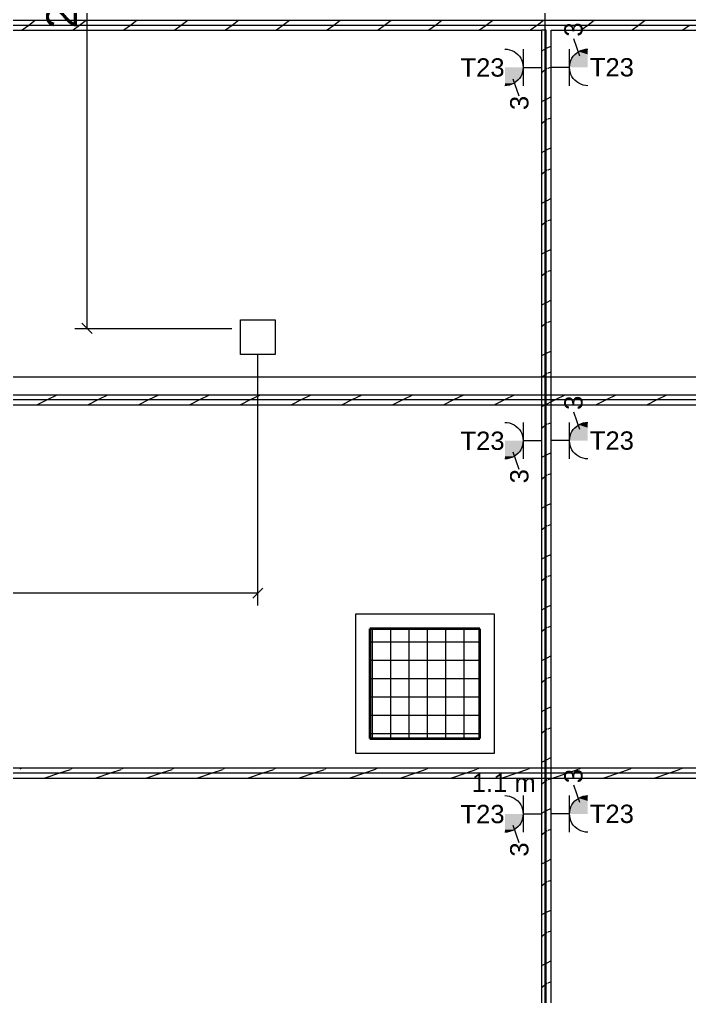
# Model space of a CAD drawing. Extents: x -1067 to 613, y -179 to 712.
# Drawn here: x -22.4 to 32.5, y 63.8 to 143.9 of the extents above; entities that cross this region are included whole.
import ezdxf
from ezdxf.lldxf.tags import DXFTag

# ---------------------------------------------------------------- set-up
doc = ezdxf.new("R2010")
doc.units = 0
doc.layers.get('0').update_dxf_attribs({"lineweight": 13})
for name, color, linetype, lineweight in [('A-FLOR-____-OVHD', 7, 'Strichpunkt - Fein', 9), ('A-WALL-____-MCUT', 7, 'Continuous', 35), ('A-WALL-____-PATT', 7, 'Continuous', 35), ('A-WALL-FNSH-MCUT', 7, 'Continuous', 35), ('S-COLS-____-MCUT', 7, 'Continuous', 35), ('S-COLS-____-OTLN', 7, 'Continuous', 9), ('S-GRID-____-OTLN', 7, 'Continuous', 5)]:
    doc.layers.add(name, color=color, linetype=linetype, lineweight=lineweight)
doc.layers.add('EL01_VVV_Mass', color=7, linetype='Continuous', lineweight=13, true_color=0xb2b200)
doc.layers.add('EL01_WAN_Kraft', color=1, linetype='Continuous', lineweight=13, true_color=0xff0000)
doc.styles.get("Standard").update_dxf_attribs({"font": 'arial.ttf'})
tags = doc.linetypes.add('_Rasterlinie_', pattern=[0.375, 0.2, -0.05, 0.075, -0.05]).pattern_tags.tags
tags[10:11] = [DXFTag(74, 4), DXFTag(75, 0), DXFTag(340, '0'), DXFTag(46, 1.0), DXFTag(50, 0.0), DXFTag(44, 0.0), DXFTag(45, 0.0)]
tags[8:9] = [DXFTag(74, 4), DXFTag(75, 0), DXFTag(340, '0'), DXFTag(46, 1.0), DXFTag(50, 0.0), DXFTag(44, 0.0), DXFTag(45, 0.0)]
tags[6:7] = [DXFTag(74, 4), DXFTag(75, 0), DXFTag(340, '0'), DXFTag(46, 1.0), DXFTag(50, 0.0), DXFTag(44, 0.0), DXFTag(45, 0.0)]
tags[4:5] = [DXFTag(74, 4), DXFTag(75, 0), DXFTag(340, '0'), DXFTag(46, 1.0), DXFTag(50, 0.0), DXFTag(44, 0.0), DXFTag(45, 0.0)]
tags = doc.linetypes.add('Strichpunkt - Fein', pattern=[0.2, 0.1, -0.05, 0, -0.05]).pattern_tags.tags
tags[10:11] = [DXFTag(74, 4), DXFTag(75, 0), DXFTag(340, '0'), DXFTag(46, 1.0), DXFTag(50, 0.0), DXFTag(44, 0.0), DXFTag(45, 0.0)]
tags[8:9] = [DXFTag(74, 4), DXFTag(75, 0), DXFTag(340, '0'), DXFTag(46, 1.0), DXFTag(50, 0.0), DXFTag(44, 0.0), DXFTag(45, 0.0)]
tags[6:7] = [DXFTag(74, 4), DXFTag(75, 0), DXFTag(340, '0'), DXFTag(46, 1.0), DXFTag(50, 0.0), DXFTag(44, 0.0), DXFTag(45, 0.0)]
tags[4:5] = [DXFTag(74, 4), DXFTag(75, 0), DXFTag(340, '0'), DXFTag(46, 1.0), DXFTag(50, 0.0), DXFTag(44, 0.0), DXFTag(45, 0.0)]

# ---------------------------------------------------------------- blocks, each defined once
blk = doc.blocks.new('Referenz-A0UNPC4Q6I', base_point=(-1062.181, -175.856))
at = {"layer": 'A-FLOR-____-OVHD', "color": 0, "linetype": 'Strichpunkt - Fein', "ltscale": 0.13}
for p, q in [((16.553, 95.126), (5.153, 95.126)), ((5.153, 95.126), (5.153, 83.726)), ((16.553, 83.726), (16.553, 95.126)), ((5.153, 83.726), (16.553, 83.726))]:
    blk.add_line(p, q, dxfattribs=at)
at = {"layer": 'A-WALL-____-MCUT', "color": 0, "linetype": 'Continuous', "lineweight": 9, "ltscale": 0.13}
for p, q in [((100.503, 143.376), (-54.697, 143.376)), ((20.803, 142.976), (20.403, 142.976)), ((20.803, -6.624), (20.803, 142.976)), ((100.103, 112.685), (-49.397, 112.685)), ((100.103, 82.094), (-54.297, 82.094))]:
    blk.add_line(p, q, dxfattribs=at)
at = {"layer": 'A-WALL-____-PATT', "color": 0, "linetype": 'Continuous', "lineweight": 9, "ltscale": 0.13}
for p, q in [((-21.612, 143.376), (-22.145, 142.976)), ((-21.078, 143.776), (-21.611, 143.376)), ((-17.447, 143.376), (-17.98, 142.976)), ((-16.913, 143.776), (-17.446, 143.376)), ((-13.282, 143.376), (-13.815, 142.976)), ((-12.748, 143.776), (-13.281, 143.376)), ((-9.117, 143.376), (-9.65, 142.976)), ((-8.583, 143.776), (-9.116, 143.376)), ((-4.952, 143.376), (-5.485, 142.976)), ((-4.418, 143.776), (-4.951, 143.376)), ((-0.787, 143.376), (-1.32, 142.976)), ((-0.253, 143.776), (-0.786, 143.376)), ((3.378, 143.376), (2.845, 142.976)), ((3.912, 143.776), (3.379, 143.377)), ((7.543, 143.376), (7.01, 142.976)), ((8.077, 143.776), (7.545, 143.377)), ((11.708, 143.376), (11.175, 142.976)), ((12.242, 143.776), (11.71, 143.377)), ((15.873, 143.376), (15.34, 142.976)), ((16.407, 143.776), (15.875, 143.377)), ((20.038, 143.376), (19.505, 142.976)), ((20.572, 143.776), (20.04, 143.377)), ((24.203, 143.376), (23.67, 142.976)), ((24.737, 143.776), (24.205, 143.377)), ((28.368, 143.376), (27.835, 142.976)), ((28.902, 143.776), (28.37, 143.377)), ((32.533, 143.376), (32, 142.976)), ((20.803, 141.474), (20.403, 141.274)), ((21.203, 141.674), (20.803, 141.474)), ((20.803, 139.784), (20.403, 139.484)), ((20.873, 139.837), (20.803, 139.784)), ((21.203, 139.947), (20.923, 139.853)), ((20.803, 137.309), (20.403, 137.109)), ((21.203, 137.509), (20.803, 137.309)), ((20.803, 135.619), (20.403, 135.319)), ((20.874, 135.672), (20.803, 135.619)), ((21.203, 135.782), (20.923, 135.689)), ((20.803, 133.145), (20.403, 132.945)), ((21.203, 133.345), (20.803, 133.145)), ((20.803, 131.454), (20.403, 131.154)), ((20.874, 131.508), (20.803, 131.454)), ((21.203, 131.617), (20.923, 131.524)), ((20.803, 128.98), (20.403, 128.78)), ((21.203, 129.18), (20.803, 128.98)), ((20.875, 127.343), (20.803, 127.289)), ((21.203, 127.453), (20.923, 127.359)), ((20.803, 127.289), (20.403, 126.989)), ((21.203, 125.015), (20.803, 124.815)), ((20.803, 124.815), (20.403, 124.615)), ((20.803, 123.124), (20.403, 122.824)), ((20.875, 123.178), (20.803, 123.124)), ((21.203, 123.288), (20.923, 123.195)), ((20.803, 120.65), (20.403, 120.45)), ((21.203, 120.85), (20.803, 120.65)), ((20.803, 118.959), (20.403, 118.659)), ((20.876, 119.014), (20.803, 118.959)), ((21.203, 119.123), (20.924, 119.03)), ((20.803, 116.485), (20.403, 116.285)), ((21.203, 116.685), (20.803, 116.485)), ((20.803, 114.794), (20.403, 114.494)), ((20.876, 114.849), (20.803, 114.794)), ((21.203, 114.958), (20.924, 114.865)), ((-19.316, 113.085), (-20.116, 112.685)), ((-15.151, 113.085), (-15.951, 112.685)), ((-10.987, 113.085), (-11.787, 112.685)), ((-6.822, 113.085), (-7.622, 112.685)), ((-2.657, 113.085), (-3.457, 112.685)), ((1.508, 113.085), (0.708, 112.685)), ((5.673, 113.085), (4.873, 112.685)), ((9.838, 113.085), (9.038, 112.685)), ((14.003, 113.085), (13.203, 112.685)), ((18.168, 113.085), (17.368, 112.685)), ((22.333, 113.085), (21.533, 112.685)), ((26.498, 113.085), (25.698, 112.685)), ((30.663, 113.085), (29.863, 112.685)), ((-20.116, 112.685), (-20.916, 112.285)), ((-15.951, 112.685), (-16.751, 112.285)), ((-11.787, 112.685), (-12.587, 112.285)), ((-7.622, 112.685), (-8.422, 112.285)), ((-3.457, 112.685), (-4.257, 112.285)), ((0.708, 112.685), (-0.092, 112.285)), ((4.873, 112.685), (4.073, 112.285)), ((9.038, 112.685), (8.238, 112.285)), ((13.203, 112.685), (12.403, 112.285)), ((17.368, 112.685), (16.568, 112.285)), ((20.803, 112.32), (20.403, 112.12)), ((21.203, 112.52), (20.803, 112.32)), ((21.533, 112.685), (21.203, 112.52)), ((25.698, 112.685), (24.898, 112.285)), ((29.863, 112.685), (29.063, 112.285)), ((20.803, 110.629), (20.403, 110.329)), ((20.877, 110.685), (20.803, 110.629)), ((21.203, 110.794), (20.924, 110.701)), ((20.803, 108.155), (20.403, 107.955)), ((21.203, 108.355), (20.803, 108.155)), ((20.877, 106.52), (20.803, 106.464)), ((21.203, 106.629), (20.924, 106.536)), ((20.803, 106.464), (20.403, 106.164)), ((21.203, 104.19), (20.803, 103.99)), ((20.803, 103.99), (20.403, 103.79)), ((20.803, 102.299), (20.403, 101.999)), ((20.878, 102.355), (20.803, 102.299)), ((21.203, 102.464), (20.924, 102.371)), ((20.803, 99.825), (20.403, 99.625)), ((21.203, 100.025), (20.803, 99.825)), ((20.803, 98.134), (20.403, 97.834)), ((20.878, 98.191), (20.803, 98.134)), ((21.203, 98.3), (20.925, 98.207)), ((20.803, 95.66), (20.403, 95.46)), ((21.203, 95.86), (20.803, 95.66)), ((20.803, 93.969), (20.403, 93.669)), ((20.879, 94.026), (20.803, 93.969)), ((21.203, 94.135), (20.925, 94.042)), ((20.803, 91.496), (20.403, 91.296)), ((21.203, 91.696), (20.803, 91.496)), ((20.803, 89.804), (20.403, 89.504)), ((20.879, 89.861), (20.803, 89.804)), ((21.203, 89.97), (20.925, 89.877)), ((20.803, 87.331), (20.403, 87.131)), ((21.203, 87.531), (20.803, 87.331)), ((20.88, 85.697), (20.803, 85.639)), ((21.203, 85.805), (20.925, 85.713)), ((20.803, 85.639), (20.403, 85.339)), ((21.203, 83.366), (20.803, 83.166)), ((-22.19, 82.494), (-22.342, 82.418)), ((-18.025, 82.494), (-18.177, 82.418)), ((-13.86, 82.494), (-14.013, 82.418)), ((-9.695, 82.494), (-9.848, 82.418)), ((-5.53, 82.494), (-5.683, 82.418)), ((-1.365, 82.494), (-1.518, 82.418)), ((2.8, 82.494), (2.647, 82.418)), ((6.965, 82.494), (6.812, 82.418)), ((11.13, 82.494), (10.977, 82.418)), ((15.295, 82.494), (15.142, 82.418)), ((19.459, 82.494), (19.307, 82.418)), ((20.803, 83.166), (20.403, 82.966)), ((23.624, 82.494), (23.472, 82.418)), ((27.789, 82.494), (27.636, 82.418)), ((31.954, 82.494), (31.801, 82.418)), ((-19.084, 82.094), (-20.284, 81.694)), ((-18.227, 82.38), (-19.084, 82.094)), ((-14.92, 82.094), (-16.12, 81.694)), ((-14.062, 82.38), (-14.92, 82.094)), ((-10.755, 82.094), (-11.955, 81.694)), ((-9.896, 82.38), (-10.755, 82.094)), ((-6.59, 82.094), (-7.79, 81.694)), ((-5.731, 82.38), (-6.59, 82.094)), ((-2.425, 82.094), (-3.625, 81.694)), ((-1.566, 82.38), (-2.425, 82.094)), ((1.739, 82.094), (0.539, 81.694)), ((2.599, 82.38), (1.739, 82.094)), ((5.904, 82.094), (4.704, 81.694)), ((6.764, 82.381), (5.904, 82.094)), ((10.069, 82.094), (8.869, 81.694)), ((10.929, 82.381), (10.069, 82.094)), ((14.233, 82.094), (13.033, 81.694)), ((15.094, 82.381), (14.233, 82.094)), ((18.398, 82.094), (17.198, 81.694)), ((19.259, 82.381), (18.398, 82.094)), ((22.563, 82.094), (21.363, 81.694)), ((23.424, 82.381), (22.563, 82.094)), ((26.728, 82.094), (25.528, 81.694)), ((27.589, 82.381), (26.728, 82.094)), ((30.892, 82.094), (29.692, 81.694)), ((31.755, 82.381), (30.892, 82.094)), ((20.803, 81.474), (20.403, 81.174)), ((20.88, 81.532), (20.803, 81.474)), ((21.203, 81.641), (20.925, 81.548)), ((20.803, 79.001), (20.403, 78.801)), ((21.203, 79.201), (20.803, 79.001)), ((20.803, 77.309), (20.403, 77.009)), ((20.881, 77.367), (20.803, 77.309)), ((21.203, 77.476), (20.926, 77.383)), ((20.803, 74.836), (20.403, 74.636)), ((21.203, 75.036), (20.803, 74.836)), ((20.803, 73.144), (20.403, 72.844)), ((20.881, 73.203), (20.803, 73.144)), ((21.203, 73.311), (20.926, 73.219)), ((20.803, 70.671), (20.403, 70.471)), ((21.203, 70.871), (20.803, 70.671)), ((20.803, 68.979), (20.403, 68.679)), ((20.882, 69.038), (20.803, 68.979)), ((21.203, 69.147), (20.926, 69.054)), ((20.803, 66.506), (20.403, 66.306)), ((21.203, 66.706), (20.803, 66.506)), ((20.882, 64.874), (20.803, 64.814)), ((21.203, 64.982), (20.926, 64.889)), ((20.803, 64.814), (20.403, 64.514))]:
    blk.add_line(p, q, dxfattribs=at)
at = {"layer": 'A-WALL-FNSH-MCUT', "color": 0, "linetype": 'Continuous', "lineweight": 9, "ltscale": 0.13}
for p, q in [((100.903, 143.776), (-55.097, 143.776)), ((-54.297, 142.976), (20.403, 142.976)), ((20.403, 142.976), (20.403, -6.624)), ((21.203, 142.976), (100.103, 142.976)), ((21.203, -6.624), (21.203, 142.976)), ((100.103, 113.085), (-49.397, 113.085)), ((-49.397, 112.285), (100.103, 112.285)), ((100.103, 82.494), (-54.297, 82.494)), ((-54.297, 81.694), (100.103, 81.694))]:
    blk.add_line(p, q, dxfattribs=at)
at = {"layer": 'S-COLS-____-MCUT', "color": 0, "linetype": 'Continuous', "ltscale": 0.35}
for p, q in [((6.353, 93.926), (6.353, 84.926)), ((15.353, 93.926), (6.353, 93.926)), ((15.353, 84.926), (15.353, 93.926)), ((6.353, 84.926), (15.353, 84.926))]:
    blk.add_line(p, q, dxfattribs=at)
at = {"layer": 'S-COLS-____-OTLN', "color": 0, "linetype": 'Continuous', "ltscale": 0.13}
for p, q in [((6.563, 84.926), (6.563, 93.926)), ((8.063, 84.926), (8.063, 93.926)), ((9.563, 84.926), (9.563, 93.926)), ((11.063, 84.926), (11.063, 93.926)), ((12.563, 84.926), (12.563, 93.926)), ((14.063, 84.926), (14.063, 93.926)), ((6.353, 92.845), (15.353, 92.845)), ((6.353, 91.345), (15.353, 91.345)), ((6.353, 89.845), (15.353, 89.845)), ((6.353, 88.345), (15.353, 88.345)), ((6.353, 86.845), (15.353, 86.845)), ((6.353, 85.345), (15.353, 85.345))]:
    blk.add_line(p, q, dxfattribs=at)
at = {"layer": 'S-GRID-____-OTLN', "color": 0, "linetype": '_Rasterlinie_', "ltscale": 0.13}
for p, q in [((20.703, -171.085), (20.703, 546.376)), ((-117.097, 114.576), (198.844, 114.576))]:
    blk.add_line(p, q, dxfattribs=at)
blk = doc.blocks.new('Maß-A0UNPCLO6I', base_point=(-79.509, 95.845))
at = {"color": 0, "lineweight": -2}
for p, q in [((-2.836, 95.845), (-2.836, 116.415)), ((-79.095, 95.845), (-79.095, 114.576)), ((-79.509, 96.431), (-78.681, 97.258)), ((-3.25, 96.431), (-2.423, 97.258)), ((-2.836, 96.845), (-79.095, 96.845))]:
    blk.add_line(p, q, dxfattribs=at)
at = {"color": 0, "lineweight": -2, "insert": (-43.485, 100.178), "char_height": 2.5, "attachment_point": 1}
blk.add_mtext('{\\fArial;381}', dxfattribs=at)
blk = doc.blocks.new('Steckdose T23_ AP_ 3-fach-A0UNPCNK6I', base_point=(21.205, 107.845))
at = {"color": 0, "lineweight": -2}
for p, q in [((23.559, 110.271), (23.051, 111.688)), ((22.705, 107.845), (22.705, 110.845)), ((23.144, 110.406), (23.292, 110.535)), ((23.292, 110.535), (23.455, 110.644)), ((23.455, 110.644), (23.631, 110.731)), ((23.631, 110.731), (23.817, 110.794)), ((23.817, 110.794), (24.009, 110.832)), ((24.009, 110.832), (24.205, 110.845)), ((22.718, 109.541), (22.756, 109.733)), ((22.756, 109.733), (22.819, 109.919)), ((22.819, 109.919), (22.906, 110.095)), ((22.906, 110.095), (23.015, 110.258)), ((23.015, 110.258), (23.144, 110.406)), ((22.705, 109.345), (21.205, 109.345)), ((22.705, 109.345), (22.718, 109.541)), ((22.718, 109.149), (22.705, 109.345)), ((22.756, 108.957), (22.718, 109.149)), ((22.819, 108.771), (22.756, 108.957)), ((22.906, 108.595), (22.819, 108.771)), ((23.015, 108.432), (22.906, 108.595)), ((23.144, 108.284), (23.015, 108.432)), ((23.292, 108.155), (23.144, 108.284)), ((23.455, 108.046), (23.292, 108.155)), ((23.631, 107.959), (23.455, 108.046)), ((23.817, 107.896), (23.631, 107.959)), ((24.009, 107.858), (23.817, 107.896)), ((24.205, 107.845), (24.009, 107.858))]:
    blk.add_line(p, q, dxfattribs=at)
for points in [[(23.144, 110.406), (24.205, 110.406), (23.455, 110.644)], [(23.455, 110.644), (24.205, 110.644), (23.817, 110.794)], [(24.205, 110.406), (23.455, 110.644), (24.205, 110.644)], [(23.817, 110.794), (24.205, 110.794), (24.205, 110.845)], [(24.205, 110.644), (23.817, 110.794), (24.205, 110.794)], [(22.705, 109.345), (24.205, 109.345), (22.756, 109.733)], [(22.756, 109.733), (24.205, 109.733), (22.906, 110.095)], [(24.205, 109.345), (22.756, 109.733), (24.205, 109.733)], [(22.906, 110.095), (24.205, 110.095), (23.144, 110.406)], [(24.205, 109.733), (22.906, 110.095), (24.205, 110.095)], [(24.205, 110.095), (23.144, 110.406), (24.205, 110.406)]]:
    blk.add_solid(points, dxfattribs=at)
at = {"color": 0, "lineweight": -2, "insert": (22.274, 111.863), "char_height": 1.5, "attachment_point": 1, "rotation": 90}
blk.add_mtext('{\\fArial;3}', dxfattribs=at)
at = {"color": 0, "lineweight": -2, "insert": (24.373, 110.103), "char_height": 1.5, "attachment_point": 1}
blk.add_mtext('{\\fArial;T23}', dxfattribs=at)
blk = doc.blocks.new('Steckdose T23_ AP_ 3-fach-A0UNPCQ46I', base_point=(13.773, 136.436))
at = {"color": 0, "lineweight": -2}
for p, q in [((17.405, 141.436), (17.601, 141.423)), ((17.601, 141.423), (17.793, 141.385)), ((17.793, 141.385), (17.979, 141.322)), ((17.979, 141.322), (18.155, 141.235)), ((18.155, 141.235), (18.318, 141.126)), ((18.318, 141.126), (18.466, 140.996)), ((18.466, 140.996), (18.595, 140.849)), ((18.905, 141.436), (18.905, 138.436)), ((18.595, 140.849), (18.704, 140.686)), ((18.704, 140.686), (18.791, 140.51)), ((18.791, 140.51), (18.854, 140.324)), ((18.854, 140.324), (18.892, 140.132)), ((18.892, 140.132), (18.905, 139.936)), ((18.791, 139.362), (18.704, 139.186)), ((18.854, 139.548), (18.791, 139.362)), ((18.892, 139.74), (18.854, 139.548)), ((18.905, 139.936), (18.892, 139.74)), ((18.905, 139.936), (20.405, 139.936)), ((17.979, 138.55), (17.793, 138.487)), ((18.155, 138.637), (17.979, 138.55)), ((18.051, 139.01), (18.559, 137.593)), ((18.318, 138.746), (18.155, 138.637)), ((18.466, 138.875), (18.318, 138.746)), ((18.595, 139.023), (18.466, 138.875)), ((18.704, 139.186), (18.595, 139.023)), ((17.601, 138.449), (17.405, 138.436)), ((17.793, 138.487), (17.601, 138.449))]:
    blk.add_line(p, q, dxfattribs=at)
for points in [[(18.854, 139.548), (17.405, 139.548), (18.905, 139.936)], [(17.405, 139.548), (18.905, 139.936), (17.405, 139.936)], [(18.704, 139.186), (17.405, 139.186), (18.854, 139.548)], [(17.405, 139.186), (18.854, 139.548), (17.405, 139.548)], [(18.466, 138.875), (17.405, 138.875), (18.704, 139.186)], [(17.405, 138.875), (18.704, 139.186), (17.405, 139.186)], [(18.155, 138.637), (17.405, 138.637), (18.466, 138.875)], [(17.405, 138.637), (18.466, 138.875), (17.405, 138.875)], [(17.793, 138.487), (17.405, 138.487), (18.155, 138.637)], [(17.405, 138.487), (18.155, 138.637), (17.405, 138.637)], [(17.405, 138.436), (17.793, 138.487), (17.405, 138.487)]]:
    blk.add_solid(points, dxfattribs=at)
at = {"color": 0, "lineweight": -2, "insert": (13.773, 140.677), "char_height": 1.5, "attachment_point": 1}
blk.add_mtext('{\\fArial;T23}', dxfattribs=at)
at = {"color": 0, "lineweight": -2, "insert": (17.836, 136.436), "char_height": 1.5, "attachment_point": 1, "rotation": 90}
blk.add_mtext('{\\fArial;3}', dxfattribs=at)
blk = doc.blocks.new('Steckdose T23_ AP_ 3-fach-A0UNPCTA6I', base_point=(21.205, 77.254))
at = {"color": 0, "lineweight": -2}
for p, q in [((23.559, 79.68), (23.051, 81.097)), ((22.705, 77.254), (22.705, 80.254)), ((23.455, 80.053), (23.631, 80.14)), ((23.631, 80.14), (23.817, 80.203)), ((23.817, 80.203), (24.009, 80.241)), ((24.009, 80.241), (24.205, 80.254)), ((22.756, 79.142), (22.819, 79.328)), ((22.819, 79.328), (22.906, 79.504)), ((22.906, 79.504), (23.015, 79.667)), ((23.015, 79.667), (23.144, 79.815)), ((23.144, 79.815), (23.292, 79.944)), ((23.292, 79.944), (23.455, 80.053)), ((22.705, 78.754), (21.205, 78.754)), ((22.705, 78.754), (22.718, 78.95)), ((22.718, 78.558), (22.705, 78.754)), ((22.718, 78.95), (22.756, 79.142)), ((22.756, 78.366), (22.718, 78.558)), ((22.819, 78.18), (22.756, 78.366)), ((22.906, 78.004), (22.819, 78.18)), ((23.015, 77.841), (22.906, 78.004)), ((23.144, 77.693), (23.015, 77.841)), ((23.292, 77.564), (23.144, 77.693)), ((23.455, 77.455), (23.292, 77.564)), ((23.631, 77.368), (23.455, 77.455)), ((23.817, 77.305), (23.631, 77.368)), ((24.009, 77.267), (23.817, 77.305)), ((24.205, 77.254), (24.009, 77.267))]:
    blk.add_line(p, q, dxfattribs=at)
for points in [[(23.455, 80.053), (24.205, 80.053), (23.817, 80.203)], [(23.817, 80.203), (24.205, 80.203), (24.205, 80.254)], [(24.205, 80.053), (23.817, 80.203), (24.205, 80.203)], [(22.756, 79.142), (24.205, 79.142), (22.906, 79.504)], [(22.906, 79.504), (24.205, 79.504), (23.144, 79.815)], [(24.205, 79.142), (22.906, 79.504), (24.205, 79.504)], [(23.144, 79.815), (24.205, 79.815), (23.455, 80.053)], [(24.205, 79.504), (23.144, 79.815), (24.205, 79.815)], [(24.205, 79.815), (23.455, 80.053), (24.205, 80.053)], [(22.705, 78.754), (24.205, 78.754), (22.756, 79.142)], [(24.205, 78.754), (22.756, 79.142), (24.205, 79.142)]]:
    blk.add_solid(points, dxfattribs=at)
at = {"color": 0, "lineweight": -2, "insert": (22.274, 81.272), "char_height": 1.5, "attachment_point": 1, "rotation": 90}
blk.add_mtext('{\\fArial;3}', dxfattribs=at)
at = {"color": 0, "lineweight": -2, "insert": (24.373, 79.512), "char_height": 1.5, "attachment_point": 1}
blk.add_mtext('{\\fArial;T23}', dxfattribs=at)
blk = doc.blocks.new('Steckdose T23_ AP_ 3-fach-A0UNPCZA6I', base_point=(13.773, 75.254))
at = {"color": 0, "lineweight": -2}
for p, q in [((17.405, 80.254), (17.601, 80.241)), ((17.601, 80.241), (17.793, 80.203)), ((17.793, 80.203), (17.979, 80.14)), ((17.979, 80.14), (18.155, 80.053)), ((18.905, 80.254), (18.905, 77.254)), ((18.155, 80.053), (18.318, 79.944)), ((18.318, 79.944), (18.466, 79.815)), ((18.466, 79.815), (18.595, 79.667)), ((18.595, 79.667), (18.704, 79.504)), ((18.704, 79.504), (18.791, 79.328)), ((18.791, 79.328), (18.854, 79.142)), ((18.854, 79.142), (18.892, 78.95)), ((18.892, 78.558), (18.854, 78.366)), ((18.892, 78.95), (18.905, 78.754)), ((18.905, 78.754), (18.892, 78.558)), ((18.905, 78.754), (20.405, 78.754)), ((18.051, 77.828), (18.559, 76.411)), ((18.466, 77.693), (18.318, 77.564)), ((18.595, 77.841), (18.466, 77.693)), ((18.704, 78.004), (18.595, 77.841)), ((18.791, 78.18), (18.704, 78.004)), ((18.854, 78.366), (18.791, 78.18)), ((17.601, 77.267), (17.405, 77.254)), ((17.793, 77.305), (17.601, 77.267)), ((17.979, 77.368), (17.793, 77.305)), ((18.155, 77.455), (17.979, 77.368)), ((18.318, 77.564), (18.155, 77.455))]:
    blk.add_line(p, q, dxfattribs=at)
for points in [[(18.854, 78.366), (17.405, 78.366), (18.905, 78.754)], [(17.405, 78.366), (18.905, 78.754), (17.405, 78.754)], [(18.704, 78.004), (17.405, 78.004), (18.854, 78.366)], [(17.405, 78.004), (18.854, 78.366), (17.405, 78.366)], [(18.466, 77.693), (17.405, 77.693), (18.704, 78.004)], [(17.405, 77.693), (18.704, 78.004), (17.405, 78.004)], [(18.155, 77.455), (17.405, 77.455), (18.466, 77.693)], [(17.405, 77.455), (18.466, 77.693), (17.405, 77.693)], [(17.793, 77.305), (17.405, 77.305), (18.155, 77.455)], [(17.405, 77.305), (18.155, 77.455), (17.405, 77.455)], [(17.405, 77.254), (17.793, 77.305), (17.405, 77.305)]]:
    blk.add_solid(points, dxfattribs=at)
at = {"color": 0, "lineweight": -2, "insert": (13.773, 79.496), "char_height": 1.5, "attachment_point": 1}
blk.add_mtext('{\\fArial;T23}', dxfattribs=at)
at = {"color": 0, "lineweight": -2, "insert": (17.836, 75.254), "char_height": 1.5, "attachment_point": 1, "rotation": 90}
blk.add_mtext('{\\fArial;3}', dxfattribs=at)
blk = doc.blocks.new('Absolute Höhe-A0UNPCZC6I', base_point=(14.697, 80.554))
at = {"color": 0, "lineweight": -2, "insert": (14.697, 82.054), "char_height": 1.5, "attachment_point": 1}
blk.add_mtext('{\\fArial;1.1 m}', dxfattribs=at)
blk = doc.blocks.new('Maß-A0UNPD106I', base_point=(-20.17, 118.131))
at = {"color": 0, "lineweight": -2}
for p, q in [((-17.25, 173.189), (-16.423, 172.362)), ((-17.837, 172.776), (0.355, 172.776)), ((-16.837, 118.545), (-16.837, 172.776)), ((-17.837, 118.545), (-4.966, 118.545)), ((-17.25, 118.959), (-16.423, 118.131))]:
    blk.add_line(p, q, dxfattribs=at)
at = {"color": 0, "lineweight": -2, "insert": (-20.17, 143.116), "char_height": 2.5, "attachment_point": 1, "rotation": 90}
blk.add_mtext('{\\fArial;271}', dxfattribs=at)
blk = doc.blocks.new('Steckdose T23_ AP_ 3-fach-A0UNPD426I', base_point=(21.205, 138.436))
at = {"color": 0, "lineweight": -2}
for p, q in [((23.559, 140.862), (23.051, 142.278)), ((22.705, 138.436), (22.705, 141.436)), ((23.015, 140.849), (23.144, 140.996)), ((23.144, 140.996), (23.292, 141.126)), ((23.292, 141.126), (23.455, 141.235)), ((23.455, 141.235), (23.631, 141.322)), ((23.631, 141.322), (23.817, 141.385)), ((23.817, 141.385), (24.009, 141.423)), ((24.009, 141.423), (24.205, 141.436)), ((22.705, 139.936), (22.718, 140.132)), ((22.718, 140.132), (22.756, 140.324)), ((22.756, 140.324), (22.819, 140.51)), ((22.819, 140.51), (22.906, 140.686)), ((22.906, 140.686), (23.015, 140.849)), ((22.705, 139.936), (21.205, 139.936)), ((22.718, 139.74), (22.705, 139.936)), ((22.756, 139.548), (22.718, 139.74)), ((22.819, 139.362), (22.756, 139.548)), ((22.906, 139.186), (22.819, 139.362)), ((23.015, 139.023), (22.906, 139.186)), ((23.144, 138.875), (23.015, 139.023)), ((23.292, 138.746), (23.144, 138.875)), ((23.455, 138.637), (23.292, 138.746)), ((23.631, 138.55), (23.455, 138.637)), ((23.817, 138.487), (23.631, 138.55)), ((24.009, 138.449), (23.817, 138.487)), ((24.205, 138.436), (24.009, 138.449))]:
    blk.add_line(p, q, dxfattribs=at)
for points in [[(22.906, 140.686), (24.205, 140.686), (23.144, 140.996)], [(23.144, 140.996), (24.205, 140.996), (23.455, 141.235)], [(24.205, 140.686), (23.144, 140.996), (24.205, 140.996)], [(23.455, 141.235), (24.205, 141.235), (23.817, 141.385)], [(24.205, 140.996), (23.455, 141.235), (24.205, 141.235)], [(23.817, 141.385), (24.205, 141.385), (24.205, 141.436)], [(24.205, 141.235), (23.817, 141.385), (24.205, 141.385)], [(22.705, 139.936), (24.205, 139.936), (22.756, 140.324)], [(22.756, 140.324), (24.205, 140.324), (22.906, 140.686)], [(24.205, 139.936), (22.756, 140.324), (24.205, 140.324)], [(24.205, 140.324), (22.906, 140.686), (24.205, 140.686)]]:
    blk.add_solid(points, dxfattribs=at)
at = {"color": 0, "lineweight": -2, "insert": (22.274, 142.454), "char_height": 1.5, "attachment_point": 1, "rotation": 90}
blk.add_mtext('{\\fArial;3}', dxfattribs=at)
at = {"color": 0, "lineweight": -2, "insert": (24.373, 140.694), "char_height": 1.5, "attachment_point": 1}
blk.add_mtext('{\\fArial;T23}', dxfattribs=at)
blk = doc.blocks.new('Bodendose (multi) UP-A0UNPD9K6I', base_point=(-4.256, 116.415))
at = {"color": 0, "lineweight": -2}
for p, q in [((-4.256, 119.255), (-1.416, 119.255)), ((-4.256, 116.415), (-4.256, 119.255)), ((-1.416, 119.255), (-1.416, 116.415)), ((-1.416, 116.415), (-4.256, 116.415))]:
    blk.add_line(p, q, dxfattribs=at)
blk = doc.blocks.new('Steckdose T23_ AP_ 3-fach-A0UNPDCI6I', base_point=(13.773, 105.845))
at = {"color": 0, "lineweight": -2}
for p, q in [((17.405, 110.845), (17.601, 110.832)), ((17.601, 110.832), (17.793, 110.794)), ((17.793, 110.794), (17.979, 110.731)), ((17.979, 110.731), (18.155, 110.644)), ((18.155, 110.644), (18.318, 110.535)), ((18.318, 110.535), (18.466, 110.406)), ((18.905, 110.845), (18.905, 107.845)), ((18.466, 110.406), (18.595, 110.258)), ((18.595, 110.258), (18.704, 110.095)), ((18.704, 110.095), (18.791, 109.919)), ((18.791, 109.919), (18.854, 109.733)), ((18.854, 109.733), (18.892, 109.541)), ((18.854, 108.957), (18.791, 108.771)), ((18.892, 109.149), (18.854, 108.957)), ((18.892, 109.541), (18.905, 109.345)), ((18.905, 109.345), (18.892, 109.149)), ((18.905, 109.345), (20.405, 109.345)), ((18.051, 108.419), (18.559, 107.002)), ((18.318, 108.155), (18.155, 108.046)), ((18.466, 108.284), (18.318, 108.155)), ((18.595, 108.432), (18.466, 108.284)), ((18.704, 108.595), (18.595, 108.432)), ((18.791, 108.771), (18.704, 108.595)), ((17.601, 107.858), (17.405, 107.845)), ((17.793, 107.896), (17.601, 107.858)), ((17.979, 107.959), (17.793, 107.896)), ((18.155, 108.046), (17.979, 107.959))]:
    blk.add_line(p, q, dxfattribs=at)
for points in [[(18.854, 108.957), (17.405, 108.957), (18.905, 109.345)], [(17.405, 108.957), (18.905, 109.345), (17.405, 109.345)], [(18.704, 108.595), (17.405, 108.595), (18.854, 108.957)], [(17.405, 108.595), (18.854, 108.957), (17.405, 108.957)], [(18.466, 108.284), (17.405, 108.284), (18.704, 108.595)], [(17.405, 108.284), (18.704, 108.595), (17.405, 108.595)], [(18.155, 108.046), (17.405, 108.046), (18.466, 108.284)], [(17.405, 108.046), (18.466, 108.284), (17.405, 108.284)], [(17.793, 107.896), (17.405, 107.896), (18.155, 108.046)], [(17.405, 107.896), (18.155, 108.046), (17.405, 108.046)], [(17.405, 107.845), (17.793, 107.896), (17.405, 107.896)]]:
    blk.add_solid(points, dxfattribs=at)
at = {"color": 0, "lineweight": -2, "insert": (13.773, 110.087), "char_height": 1.5, "attachment_point": 1}
blk.add_mtext('{\\fArial;T23}', dxfattribs=at)
at = {"color": 0, "lineweight": -2, "insert": (17.836, 105.845), "char_height": 1.5, "attachment_point": 1, "rotation": 90}
blk.add_mtext('{\\fArial;3}', dxfattribs=at)

msp = doc.modelspace()

# ---------------------------------------------------------------- block references
at = {"color": 9, "lineweight": 25, "ltscale": 0.25, "true_color": 0xc0c0c0}
msp.add_blockref('Referenz-A0UNPC4Q6I', (-1062.181, -175.856), dxfattribs=at)
at = {"layer": 'EL01_VVV_Mass', "linetype": 'Continuous', "ltscale": 0.13}
for name, p in [('Maß-A0UNPD106I', (-20.17, 118.131)), ('Maß-A0UNPCLO6I', (-79.509, 95.845))]:
    msp.add_blockref(name, p, dxfattribs=at)
at = {"layer": 'EL01_WAN_Kraft', "color": 1, "linetype": 'Continuous', "ltscale": 0.13, "true_color": 0xff0000}
for name, p in [('Steckdose T23_ AP_ 3-fach-A0UNPD426I', (21.205, 138.436)), ('Steckdose T23_ AP_ 3-fach-A0UNPCQ46I', (13.773, 136.436)), ('Bodendose (multi) UP-A0UNPD9K6I', (-4.256, 116.415)), ('Steckdose T23_ AP_ 3-fach-A0UNPCNK6I', (21.205, 107.845)), ('Steckdose T23_ AP_ 3-fach-A0UNPDCI6I', (13.773, 105.845)), ('Steckdose T23_ AP_ 3-fach-A0UNPCTA6I', (21.205, 77.254)), ('Steckdose T23_ AP_ 3-fach-A0UNPCZA6I', (13.773, 75.254))]:
    msp.add_blockref(name, p, dxfattribs=at)
at = {"layer": 'EL01_WAN_Kraft', "ltscale": 0.13}
msp.add_blockref('Absolute Höhe-A0UNPCZC6I', (14.697, 80.554), dxfattribs=at)

doc.saveas('drawing.dxf')
